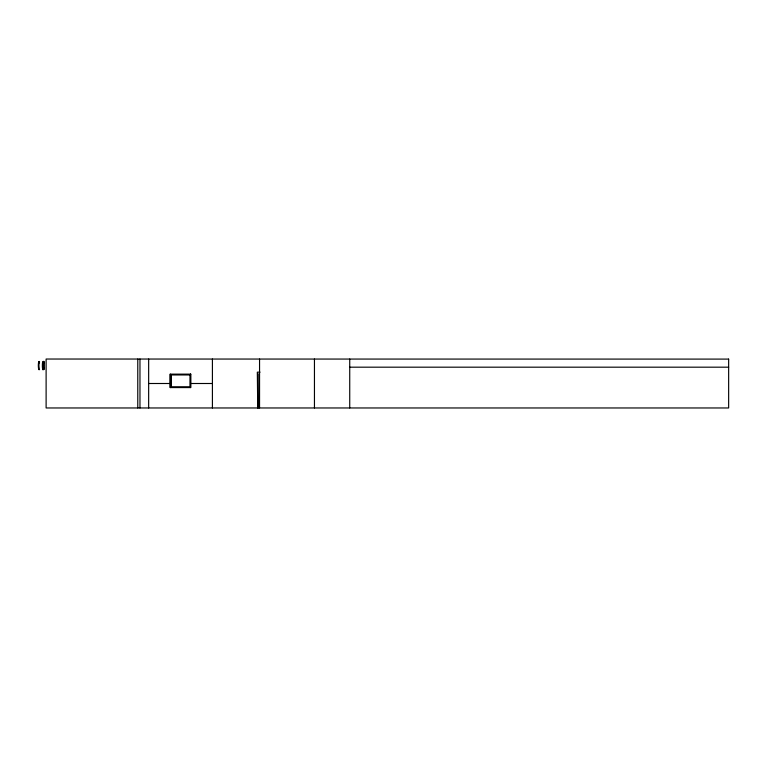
<?xml version="1.0" encoding="UTF-8"?>
<svg xmlns="http://www.w3.org/2000/svg" width="767" height="767" viewBox="0 0 767 767"><rect width="100%" height="100%" fill="white"/><g stroke="black" fill="none" stroke-linecap="round" stroke-linejoin="round"><path stroke-width="1.15" d="M260.032 372.148L257.328 372.168L257.741 407.967M349.503 367.182L728.65 367.182M148.654 383.5L170.322 383.5M190.743 383.5L212.411 383.5M349.733 359.033L349.733 407.967M314.451 359.033L314.451 407.967M259.553 359.033L259.553 407.967M258.211 373.788L258.211 407.967M212.411 359.033L212.411 407.967M190.542 374.143L190.542 387.575M171.06 374.958L171.06 386.76M170.322 374.143L170.322 387.575M148.654 359.033L148.654 407.967M139.968 359.033L139.968 407.967M137.772 359.033L137.772 407.967M39.529 369.493A4.017 0.575 -90 0 1 38.973 368.438A4.103 0.585 -90 0 1 38.887 363.491A4.103 0.585 -90 0 1 39.539 361.593M44.208 368.438A4.017 0.575 -90 0 1 43.403 368.438A4.017 0.575 -90 0 1 42.53 368.438A4.103 0.585 -90 0 1 42.53 362.676A4.017 0.575 90 0 1 43.345 362.666A4.017 0.575 -90 0 1 44.208 362.628A4.017 0.575 -90 0 1 44.208 368.304M38.523 368.304A4.017 0.575 -90 0 1 38.523 362.628A4.017 0.575 -90 0 1 39.328 362.666M39.069 369.493A4.017 0.575 -90 0 1 38.523 368.438M43.201 368.304A4.017 0.575 -90 0 1 43.259 362.292A4.017 0.575 -90 0 1 44.102 363.491M44.102 367.479A4.017 0.575 -90 0 1 44.016 368.304M44.016 368.438A4.017 0.575 -90 0 1 43.201 368.438M39.27 369.493A4.017 0.575 -90 0 1 38.973 369.493M38.714 368.304A4.017 0.575 -90 0 1 38.724 362.628A4.017 0.575 -90 0 1 39.529 362.666M43.403 368.438A4.103 0.585 -90 0 1 43.403 362.676M728.65 359.1L46.116 359.033L46.116 407.967L728.65 407.967L728.65 359.1M190.743 374.143L170.121 374.143L170.121 387.575L190.743 387.575L190.743 374.143M190.005 374.958L170.859 374.958L170.859 386.76L190.005 386.76L190.005 374.958"/></g></svg>
